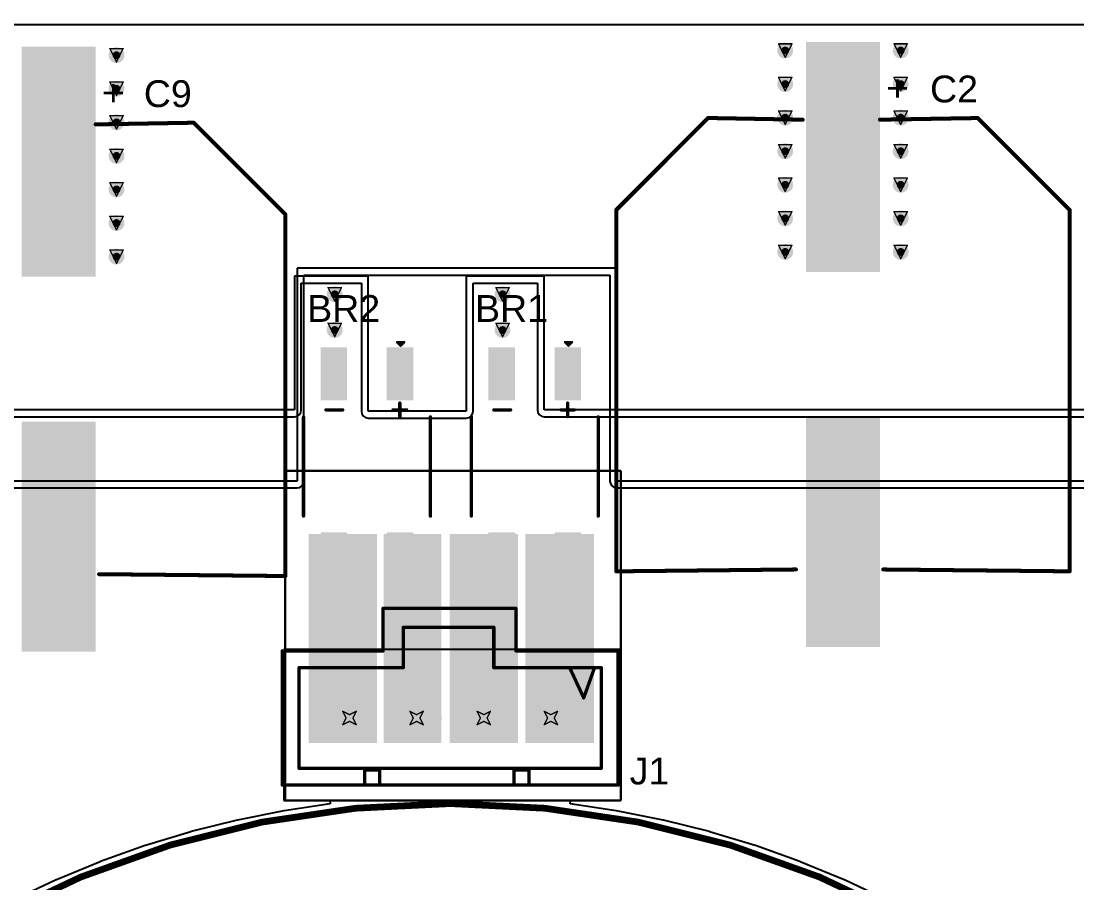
# Model space of a CAD drawing. Header units: inches. Extents: x -89 to 427, y -87 to 99.
# Drawn here: x -16.23 to 23.71, y 33.51 to 66.12 of the extents above; entities that cross this region are included whole.
import ezdxf

# ---------------------------------------------------------------- set-up
doc = ezdxf.new("R2010")
doc.units = ezdxf.units.IN
for name, color, linetype in [('Board_Outline', 56, 'Continuous'), ('Bottom Layer', 5, 'Continuous'), ('Bottom Solder', 6, 'Continuous'), ('Drill Drawing', 1, 'Continuous'), ('Multi-Layer', 9, 'Continuous'), ('Pad Holes', 156, 'Continuous'), ('Top Layer', 1, 'Continuous'), ('Top Overlay', 2, 'Continuous'), ('Top Paste', 8, 'Continuous'), ('Top Solder', 216, 'Continuous'), ('Via Holes', 16, 'Continuous')]:
    doc.layers.add(name, color=color, linetype=linetype)
doc.styles.add('Arial', font='', dxfattribs={"height": 0.2})
doc.styles.get('Arial').set_extended_font_data('Arial')

msp = doc.modelspace()

# ---------------------------------------------------------------- hatches: boundary and pattern name
at = {"layer": 'Bottom Layer'}
h = msp.add_hatch(color=5, dxfattribs=at)
edge = h.paths.add_edge_path()
edge.add_arc((-12.624, 64.828), 0.3, 0, 360)
h = msp.add_hatch(color=5, dxfattribs=at)
edge = h.paths.add_edge_path()
edge.add_arc((12.675, 65.005), 0.3, 0, 360)
h = msp.add_hatch(color=5, dxfattribs=at)
edge = h.paths.add_edge_path()
edge.add_arc((17.043, 65.005), 0.3, 0, 360)
h = msp.add_hatch(color=5, dxfattribs=at)
edge = h.paths.add_edge_path()
edge.add_arc((12.675, 63.735), 0.3, 0, 360)
h = msp.add_hatch(color=5, dxfattribs=at)
edge = h.paths.add_edge_path()
edge.add_arc((17.043, 63.735), 0.3, 0, 360)
h = msp.add_hatch(color=5, dxfattribs=at)
edge = h.paths.add_edge_path()
edge.add_arc((-12.624, 63.558), 0.3, 0, 360)
h = msp.add_hatch(color=5, dxfattribs=at)
edge = h.paths.add_edge_path()
edge.add_arc((12.675, 62.465), 0.3, 0, 360)
h = msp.add_hatch(color=5, dxfattribs=at)
edge = h.paths.add_edge_path()
edge.add_arc((17.043, 62.465), 0.3, 0, 360)
h = msp.add_hatch(color=5, dxfattribs=at)
edge = h.paths.add_edge_path()
edge.add_arc((-12.624, 62.288), 0.3, 0, 360)
h = msp.add_hatch(color=5, dxfattribs=at)
edge = h.paths.add_edge_path()
edge.add_arc((-12.624, 61.018), 0.3, 0, 360)
h = msp.add_hatch(color=5, dxfattribs=at)
edge = h.paths.add_edge_path()
edge.add_arc((12.675, 61.195), 0.3, 0, 360)
h = msp.add_hatch(color=5, dxfattribs=at)
edge = h.paths.add_edge_path()
edge.add_arc((17.043, 61.195), 0.3, 0, 360)
h = msp.add_hatch(color=5, dxfattribs=at)
edge = h.paths.add_edge_path()
edge.add_arc((-12.624, 59.748), 0.3, 0, 360)
h = msp.add_hatch(color=5, dxfattribs=at)
edge = h.paths.add_edge_path()
edge.add_arc((12.675, 59.925), 0.3, 0, 360)
h = msp.add_hatch(color=5, dxfattribs=at)
edge = h.paths.add_edge_path()
edge.add_arc((17.043, 59.925), 0.3, 0, 360)
h = msp.add_hatch(color=5, dxfattribs=at)
edge = h.paths.add_edge_path()
edge.add_arc((-12.624, 58.478), 0.3, 0, 360)
h = msp.add_hatch(color=5, dxfattribs=at)
edge = h.paths.add_edge_path()
edge.add_arc((12.675, 58.655), 0.3, 0, 360)
h = msp.add_hatch(color=5, dxfattribs=at)
edge = h.paths.add_edge_path()
edge.add_arc((17.043, 58.655), 0.3, 0, 360)
h = msp.add_hatch(color=5, dxfattribs=at)
edge = h.paths.add_edge_path()
edge.add_arc((12.675, 57.385), 0.3, 0, 360)
h = msp.add_hatch(color=5, dxfattribs=at)
edge = h.paths.add_edge_path()
edge.add_arc((17.043, 57.385), 0.3, 0, 360)
h = msp.add_hatch(color=5, dxfattribs=at)
edge = h.paths.add_edge_path()
edge.add_arc((-12.624, 57.208), 0.3, 0, 360)
h = msp.add_hatch(color=5, dxfattribs=at)
edge = h.paths.add_edge_path()
edge.add_arc((-4.369, 55.782), 0.3, 0, 360)
h = msp.add_hatch(color=5, dxfattribs=at)
edge = h.paths.add_edge_path()
edge.add_arc((1.981, 55.782), 0.3, 0, 360)
h = msp.add_hatch(color=5, dxfattribs=at)
edge = h.paths.add_edge_path()
edge.add_arc((-4.369, 54.432), 0.3, 0, 360)
h = msp.add_hatch(color=5, dxfattribs=at)
edge = h.paths.add_edge_path()
edge.add_arc((1.981, 54.432), 0.3, 0, 360)
h = msp.add_hatch(color=5, dxfattribs=at)
edge = h.paths.add_edge_path()
edge.add_arc((-3.81, 39.751), 0.9, 0, 360)
h = msp.add_hatch(color=5, dxfattribs=at)
edge = h.paths.add_edge_path()
edge.add_arc((-1.27, 39.751), 0.9, 0, 360)
h = msp.add_hatch(color=5, dxfattribs=at)
edge = h.paths.add_edge_path()
edge.add_arc((1.27, 39.751), 0.9, 0, 360)
msp.add_hatch(color=5, dxfattribs=at).paths.add_polyline_path([(4.71, 38.851), (2.91, 38.851), (2.91, 40.651), (4.71, 40.651)])
at = {"layer": 'Bottom Solder'}
h = msp.add_hatch(color=6, dxfattribs=at)
edge = h.paths.add_edge_path()
edge.add_arc((-3.81, 39.751), 0.951, 0, 360)
h = msp.add_hatch(color=6, dxfattribs=at)
edge = h.paths.add_edge_path()
edge.add_arc((-1.27, 39.751), 0.951, 0, 360)
h = msp.add_hatch(color=6, dxfattribs=at)
edge = h.paths.add_edge_path()
edge.add_arc((1.27, 39.751), 0.951, 0, 360)
msp.add_hatch(color=6, dxfattribs=at).paths.add_polyline_path([(4.761, 38.8), (2.859, 38.8), (2.859, 40.702), (4.761, 40.702)])
at = {"layer": 'Multi-Layer'}
h = msp.add_hatch(color=9, dxfattribs=at)
edge = h.paths.add_edge_path()
edge.add_arc((-3.81, 39.751), 0.9, 0, 360)
h = msp.add_hatch(color=9, dxfattribs=at)
edge = h.paths.add_edge_path()
edge.add_arc((-1.27, 39.751), 0.9, 0, 360)
h = msp.add_hatch(color=9, dxfattribs=at)
edge = h.paths.add_edge_path()
edge.add_arc((1.27, 39.751), 0.9, 0, 360)
msp.add_hatch(color=9, dxfattribs=at).paths.add_polyline_path([(4.71, 38.851), (2.91, 38.851), (2.91, 40.651), (4.71, 40.651)])
at = {"layer": 'Pad Holes'}
h = msp.add_hatch(color=7, dxfattribs=at)
edge = h.paths.add_edge_path()
edge.add_arc((-3.81, 39.751), 0.6, 0, 360)
h = msp.add_hatch(color=7, dxfattribs=at)
edge = h.paths.add_edge_path()
edge.add_arc((-1.27, 39.751), 0.6, 0, 360)
h = msp.add_hatch(color=7, dxfattribs=at)
edge = h.paths.add_edge_path()
edge.add_arc((1.27, 39.751), 0.6, 0, 360)
h = msp.add_hatch(color=7, dxfattribs=at)
edge = h.paths.add_edge_path()
edge.add_arc((3.81, 39.751), 0.6, 0, 360)
at = {"layer": 'Top Layer'}
h = msp.add_hatch(color=1, dxfattribs=at)
edge = h.paths.add_edge_path()
edge.add_arc((-12.624, 64.828), 0.3, 0, 360)
h = msp.add_hatch(color=1, dxfattribs=at)
edge = h.paths.add_edge_path()
edge.add_arc((12.675, 65.005), 0.3, 0, 360)
for points in [[(16.159, 65.223), (16.159, 56.723), (13.559, 56.723), (13.559, 65.223)], [(-13.508, 65.046), (-13.508, 56.546), (-16.108, 56.546), (-16.108, 65.046)], [(-4, 53.676), (-4, 51.876), (-4.8, 51.876), (-4.8, 53.676)], [(-1.5, 53.676), (-1.5, 51.876), (-2.3, 51.876), (-2.3, 53.676)], [(2.35, 53.676), (2.35, 51.876), (1.55, 51.876), (1.55, 53.676)], [(4.85, 53.676), (4.85, 51.876), (4.05, 51.876), (4.05, 53.676)], [(-13.508, 50.859), (-13.508, 42.359), (-16.108, 42.359), (-16.108, 50.859)], [(16.159, 51.037), (16.159, 42.537), (13.559, 42.537), (13.559, 51.037)], [(-2.769, 46.711), (-5.359, 46.711), (-5.359, 38.811), (-2.769, 38.811)], [(-4, 46.676), (-4, 44.876), (-4.8, 44.876), (-4.8, 46.676)], [(-0.33, 46.711), (-2.515, 46.711), (-2.515, 38.811), (-0.33, 38.811)], [(-1.5, 46.676), (-1.5, 44.876), (-2.3, 44.876), (-2.3, 46.676)], [(-0.025, 38.811), (2.565, 38.811), (2.565, 46.711), (-0.025, 46.711)], [(2.35, 46.676), (2.35, 44.876), (1.55, 44.876), (1.55, 46.676)], [(2.845, 38.811), (5.436, 38.811), (5.436, 46.711), (2.845, 46.711)], [(4.85, 46.676), (4.85, 44.876), (4.05, 44.876), (4.05, 46.676)], [(4.71, 38.851), (2.91, 38.851), (2.91, 40.651), (4.71, 40.651)]]:
    msp.add_hatch(color=1, dxfattribs=at).paths.add_polyline_path(points)
h = msp.add_hatch(color=1, dxfattribs=at)
edge = h.paths.add_edge_path()
edge.add_arc((17.043, 65.005), 0.3, 0, 360)
h = msp.add_hatch(color=1, dxfattribs=at)
edge = h.paths.add_edge_path()
edge.add_arc((12.675, 63.735), 0.3, 0, 360)
h = msp.add_hatch(color=1, dxfattribs=at)
edge = h.paths.add_edge_path()
edge.add_arc((17.043, 63.735), 0.3, 0, 360)
h = msp.add_hatch(color=1, dxfattribs=at)
edge = h.paths.add_edge_path()
edge.add_arc((-12.624, 63.558), 0.3, 0, 360)
h = msp.add_hatch(color=1, dxfattribs=at)
edge = h.paths.add_edge_path()
edge.add_arc((12.675, 62.465), 0.3, 0, 360)
h = msp.add_hatch(color=1, dxfattribs=at)
edge = h.paths.add_edge_path()
edge.add_arc((17.043, 62.465), 0.3, 0, 360)
h = msp.add_hatch(color=1, dxfattribs=at)
edge = h.paths.add_edge_path()
edge.add_arc((-12.624, 62.288), 0.3, 0, 360)
h = msp.add_hatch(color=1, dxfattribs=at)
edge = h.paths.add_edge_path()
edge.add_arc((-12.624, 61.018), 0.3, 0, 360)
h = msp.add_hatch(color=1, dxfattribs=at)
edge = h.paths.add_edge_path()
edge.add_arc((12.675, 61.195), 0.3, 0, 360)
h = msp.add_hatch(color=1, dxfattribs=at)
edge = h.paths.add_edge_path()
edge.add_arc((17.043, 61.195), 0.3, 0, 360)
h = msp.add_hatch(color=1, dxfattribs=at)
edge = h.paths.add_edge_path()
edge.add_arc((-12.624, 59.748), 0.3, 0, 360)
h = msp.add_hatch(color=1, dxfattribs=at)
edge = h.paths.add_edge_path()
edge.add_arc((12.675, 59.925), 0.3, 0, 360)
h = msp.add_hatch(color=1, dxfattribs=at)
edge = h.paths.add_edge_path()
edge.add_arc((17.043, 59.925), 0.3, 0, 360)
h = msp.add_hatch(color=1, dxfattribs=at)
edge = h.paths.add_edge_path()
edge.add_arc((-12.624, 58.478), 0.3, 0, 360)
h = msp.add_hatch(color=1, dxfattribs=at)
edge = h.paths.add_edge_path()
edge.add_arc((12.675, 58.655), 0.3, 0, 360)
h = msp.add_hatch(color=1, dxfattribs=at)
edge = h.paths.add_edge_path()
edge.add_arc((17.043, 58.655), 0.3, 0, 360)
h = msp.add_hatch(color=1, dxfattribs=at)
edge = h.paths.add_edge_path()
edge.add_arc((12.675, 57.385), 0.3, 0, 360)
h = msp.add_hatch(color=1, dxfattribs=at)
edge = h.paths.add_edge_path()
edge.add_arc((17.043, 57.385), 0.3, 0, 360)
h = msp.add_hatch(color=1, dxfattribs=at)
edge = h.paths.add_edge_path()
edge.add_arc((-12.624, 57.208), 0.3, 0, 360)
h = msp.add_hatch(color=1, dxfattribs=at)
edge = h.paths.add_edge_path()
edge.add_arc((-4.369, 55.782), 0.3, 0, 360)
h = msp.add_hatch(color=1, dxfattribs=at)
edge = h.paths.add_edge_path()
edge.add_arc((1.981, 55.782), 0.3, 0, 360)
h = msp.add_hatch(color=1, dxfattribs=at)
edge = h.paths.add_edge_path()
edge.add_arc((-4.369, 54.432), 0.3, 0, 360)
h = msp.add_hatch(color=1, dxfattribs=at)
edge = h.paths.add_edge_path()
edge.add_arc((1.981, 54.432), 0.3, 0, 360)
h = msp.add_hatch(color=1, dxfattribs=at)
edge = h.paths.add_edge_path()
edge.add_arc((-3.81, 39.751), 0.9, 0, 360)
h = msp.add_hatch(color=1, dxfattribs=at)
edge = h.paths.add_edge_path()
edge.add_arc((-1.27, 39.751), 0.9, 0, 360)
h = msp.add_hatch(color=1, dxfattribs=at)
edge = h.paths.add_edge_path()
edge.add_arc((1.27, 39.751), 0.9, 0, 360)
at = {"layer": 'Top Paste'}
for points in [[(16.159, 65.223), (16.159, 56.723), (13.559, 56.723), (13.559, 65.223)], [(-13.508, 65.046), (-13.508, 56.546), (-16.108, 56.546), (-16.108, 65.046)], [(-4, 53.676), (-4, 51.876), (-4.8, 51.876), (-4.8, 53.676)], [(-1.5, 53.676), (-1.5, 51.876), (-2.3, 51.876), (-2.3, 53.676)], [(2.35, 53.676), (2.35, 51.876), (1.55, 51.876), (1.55, 53.676)], [(4.85, 53.676), (4.85, 51.876), (4.05, 51.876), (4.05, 53.676)], [(-13.508, 50.859), (-13.508, 42.359), (-16.108, 42.359), (-16.108, 50.859)], [(16.159, 51.037), (16.159, 42.537), (13.559, 42.537), (13.559, 51.037)], [(-4, 46.676), (-4, 44.876), (-4.8, 44.876), (-4.8, 46.676)], [(-1.5, 46.676), (-1.5, 44.876), (-2.3, 44.876), (-2.3, 46.676)], [(2.35, 46.676), (2.35, 44.876), (1.55, 44.876), (1.55, 46.676)], [(4.85, 46.676), (4.85, 44.876), (4.05, 44.876), (4.05, 46.676)]]:
    msp.add_hatch(color=8, dxfattribs=at).paths.add_polyline_path(points)
at = {"layer": 'Top Solder'}
for points in [[(-13.407, 65.147), (-13.407, 56.444), (-16.21, 56.444), (-16.21, 65.147)], [(16.261, 65.325), (16.261, 56.622), (13.457, 56.622), (13.457, 65.325)], [(-3.898, 53.778), (-3.898, 51.774), (-4.901, 51.774), (-4.901, 53.778)], [(-1.398, 53.778), (-1.398, 51.774), (-2.401, 51.774), (-2.401, 53.778)], [(2.452, 53.778), (2.452, 51.774), (1.449, 51.774), (1.449, 53.778)], [(4.952, 53.778), (4.952, 51.774), (3.949, 51.774), (3.949, 53.778)], [(16.261, 51.138), (16.261, 42.435), (13.457, 42.435), (13.457, 51.138)], [(-13.407, 50.961), (-13.407, 42.257), (-16.21, 42.257), (-16.21, 50.961)], [(-3.898, 46.778), (-3.898, 44.774), (-4.901, 44.774), (-4.901, 46.778)], [(-1.398, 46.778), (-1.398, 44.774), (-2.401, 44.774), (-2.401, 46.778)], [(2.452, 46.778), (2.452, 44.774), (1.449, 44.774), (1.449, 46.778)], [(4.952, 46.778), (4.952, 44.774), (3.949, 44.774), (3.949, 46.778)], [(4.761, 38.8), (2.859, 38.8), (2.859, 40.702), (4.761, 40.702)]]:
    msp.add_hatch(color=216, dxfattribs=at).paths.add_polyline_path(points)
h = msp.add_hatch(color=216, dxfattribs=at)
edge = h.paths.add_edge_path()
edge.add_arc((-3.81, 39.751), 0.951, 0, 360)
h = msp.add_hatch(color=216, dxfattribs=at)
edge = h.paths.add_edge_path()
edge.add_arc((-1.27, 39.751), 0.951, 0, 360)
h = msp.add_hatch(color=216, dxfattribs=at)
edge = h.paths.add_edge_path()
edge.add_arc((1.27, 39.751), 0.951, 0, 360)
at = {"layer": 'Via Holes'}
h = msp.add_hatch(color=7, dxfattribs=at)
edge = h.paths.add_edge_path()
edge.add_arc((12.675, 65.005), 0.15, 0, 360)
h = msp.add_hatch(color=7, dxfattribs=at)
edge = h.paths.add_edge_path()
edge.add_arc((17.043, 65.005), 0.15, 0, 360)
h = msp.add_hatch(color=7, dxfattribs=at)
edge = h.paths.add_edge_path()
edge.add_arc((-12.624, 64.828), 0.15, 0, 360)
h = msp.add_hatch(color=7, dxfattribs=at)
edge = h.paths.add_edge_path()
edge.add_arc((-12.624, 63.558), 0.15, 0, 360)
h = msp.add_hatch(color=7, dxfattribs=at)
edge = h.paths.add_edge_path()
edge.add_arc((12.675, 63.735), 0.15, 0, 360)
h = msp.add_hatch(color=7, dxfattribs=at)
edge = h.paths.add_edge_path()
edge.add_arc((17.043, 63.735), 0.15, 0, 360)
h = msp.add_hatch(color=7, dxfattribs=at)
edge = h.paths.add_edge_path()
edge.add_arc((-12.624, 62.288), 0.15, 0, 360)
h = msp.add_hatch(color=7, dxfattribs=at)
edge = h.paths.add_edge_path()
edge.add_arc((12.675, 62.465), 0.15, 0, 360)
h = msp.add_hatch(color=7, dxfattribs=at)
edge = h.paths.add_edge_path()
edge.add_arc((17.043, 62.465), 0.15, 0, 360)
h = msp.add_hatch(color=7, dxfattribs=at)
edge = h.paths.add_edge_path()
edge.add_arc((-12.624, 61.018), 0.15, 0, 360)
h = msp.add_hatch(color=7, dxfattribs=at)
edge = h.paths.add_edge_path()
edge.add_arc((12.675, 61.195), 0.15, 0, 360)
h = msp.add_hatch(color=7, dxfattribs=at)
edge = h.paths.add_edge_path()
edge.add_arc((17.043, 61.195), 0.15, 0, 360)
h = msp.add_hatch(color=7, dxfattribs=at)
edge = h.paths.add_edge_path()
edge.add_arc((12.675, 59.925), 0.15, 0, 360)
h = msp.add_hatch(color=7, dxfattribs=at)
edge = h.paths.add_edge_path()
edge.add_arc((17.043, 59.925), 0.15, 0, 360)
h = msp.add_hatch(color=7, dxfattribs=at)
edge = h.paths.add_edge_path()
edge.add_arc((-12.624, 59.748), 0.15, 0, 360)
h = msp.add_hatch(color=7, dxfattribs=at)
edge = h.paths.add_edge_path()
edge.add_arc((12.675, 58.655), 0.15, 0, 360)
h = msp.add_hatch(color=7, dxfattribs=at)
edge = h.paths.add_edge_path()
edge.add_arc((17.043, 58.655), 0.15, 0, 360)
h = msp.add_hatch(color=7, dxfattribs=at)
edge = h.paths.add_edge_path()
edge.add_arc((-12.624, 58.478), 0.15, 0, 360)
h = msp.add_hatch(color=7, dxfattribs=at)
edge = h.paths.add_edge_path()
edge.add_arc((12.675, 57.385), 0.15, 0, 360)
h = msp.add_hatch(color=7, dxfattribs=at)
edge = h.paths.add_edge_path()
edge.add_arc((17.043, 57.385), 0.15, 0, 360)
h = msp.add_hatch(color=7, dxfattribs=at)
edge = h.paths.add_edge_path()
edge.add_arc((-12.624, 57.208), 0.15, 0, 360)
h = msp.add_hatch(color=7, dxfattribs=at)
edge = h.paths.add_edge_path()
edge.add_arc((-4.369, 55.782), 0.15, 0, 360)
h = msp.add_hatch(color=7, dxfattribs=at)
edge = h.paths.add_edge_path()
edge.add_arc((1.981, 55.782), 0.15, 0, 360)
h = msp.add_hatch(color=7, dxfattribs=at)
edge = h.paths.add_edge_path()
edge.add_arc((-4.369, 54.432), 0.15, 0, 360)
h = msp.add_hatch(color=7, dxfattribs=at)
edge = h.paths.add_edge_path()
edge.add_arc((1.981, 54.432), 0.15, 0, 360)

# ---------------------------------------------------------------- linework, layer by layer
at = {"layer": 'Board_Outline'}
for points, const_width in [([(87.312, 0, 1), (-87.312, 0, 1)], 0.254), ([(-0.001, 40.079, 1), (0, 40.079, 1)], 0.00127), ([(0, 40.08, 1), (0.001, 40.08, 1)], 0.00127), ([(36.513, 0, 1), (-36.513, 0, 1)], 0.254)]:
    msp.add_lwpolyline(points, format="xyb", close=True, dxfattribs=dict(at, const_width=const_width))
at = {"layer": 'Board_Outline', "const_width": 0.00254}
msp.add_lwpolyline([(0, 40.079), (0, 40.08)], dxfattribs=at)
at = {"layer": 'Bottom Layer'}
for p, q in [((6.299, 56.769), (-5.791, 56.769)), ((-5.791, 56.769), (-5.791, 48.717)), ((6.299, 48.717), (6.299, 56.769)), ((-5.532, 48.717), (-5.532, 56.51)), ((-5.532, 56.51), (6.04, 56.51)), ((6.04, 56.51), (6.04, 48.717)), ((-5.791, 48.717), (-41.377, 48.717)), ((-41.377, 48.458), (-5.791, 48.458)), ((-5.791, 48.458), (-5.692, 48.478)), ((-5.692, 48.478), (-5.608, 48.534)), ((-5.608, 48.534), (-5.552, 48.618)), ((-5.552, 48.618), (-5.532, 48.717)), ((6.04, 48.717), (6.06, 48.618)), ((6.06, 48.618), (6.116, 48.534)), ((6.116, 48.534), (6.2, 48.478)), ((6.2, 48.478), (6.299, 48.458)), ((44.094, 48.717), (6.299, 48.717)), ((6.299, 48.458), (44.094, 48.458)), ((-6.299, 42.342), (-6.299, 36.627)), ((6.452, 42.342), (-6.299, 42.342)), ((6.452, 42.342), (-6.299, 42.342)), ((-6.299, 42.342), (-6.299, 36.627)), ((6.452, 36.627), (6.452, 42.342)), ((6.452, 36.627), (6.452, 42.342)), ((-6.299, 36.627), (6.452, 36.627)), ((-6.299, 36.627), (-4.553, 36.627)), ((-4.544, 36.5), (-6.282, 36.242)), ((-4.553, 36.627), (-4.544, 36.5)), ((4.544, 36.5), (4.553, 36.627)), ((6.282, 36.242), (4.544, 36.5)), ((4.553, 36.627), (6.452, 36.627)), ((-6.295, 36.24), (-8.053, 35.89)), ((-6.288, 36.24), (-6.295, 36.24)), ((-6.282, 36.242), (-6.288, 36.24)), ((6.288, 36.24), (6.282, 36.242)), ((6.295, 36.24), (6.288, 36.24)), ((8.053, 35.89), (6.295, 36.24)), ((-8.065, 35.887), (-9.804, 35.452)), ((-8.059, 35.888), (-8.065, 35.887)), ((-8.053, 35.89), (-8.059, 35.888)), ((8.059, 35.888), (8.053, 35.89)), ((8.065, 35.887), (8.059, 35.888)), ((9.804, 35.452), (8.065, 35.887)), ((-9.816, 35.448), (-11.532, 34.928)), ((-9.81, 35.449), (-9.816, 35.448)), ((-9.804, 35.452), (-9.81, 35.449)), ((9.81, 35.449), (9.804, 35.452)), ((9.816, 35.448), (9.81, 35.449)), ((11.532, 34.928), (9.816, 35.448)), ((-11.544, 34.924), (-13.232, 34.32)), ((-11.538, 34.925), (-11.544, 34.924)), ((-11.532, 34.928), (-11.538, 34.925)), ((11.538, 34.925), (11.532, 34.928)), ((11.544, 34.924), (11.538, 34.925)), ((13.232, 34.32), (11.544, 34.924)), ((-13.244, 34.315), (-14.9, 33.629)), ((-13.237, 34.317), (-13.244, 34.315)), ((-13.232, 34.32), (-13.237, 34.317)), ((13.237, 34.317), (13.232, 34.32)), ((13.244, 34.315), (13.237, 34.317)), ((14.9, 33.629), (13.244, 34.315)), ((-14.912, 33.624), (-16.532, 32.858)), ((-14.905, 33.626), (-14.912, 33.624)), ((-14.9, 33.629), (-14.905, 33.626)), ((14.905, 33.626), (14.9, 33.629)), ((14.912, 33.624), (14.905, 33.626)), ((16.532, 32.858), (14.912, 33.624))]:
    msp.add_line(p, q, dxfattribs=at)
at = {"layer": 'Drill Drawing', "const_width": 0.0508}
for points in [[(-12.878, 65.082), (-12.37, 65.082)], [(-12.878, 65.082), (-12.624, 64.574)], [(-12.624, 64.574), (-12.37, 65.082)], [(12.421, 65.259), (12.929, 65.259)], [(12.421, 65.259), (12.675, 64.751)], [(12.675, 64.751), (12.929, 65.259)], [(16.789, 65.259), (17.297, 65.259)], [(16.789, 65.259), (17.043, 64.751)], [(17.043, 64.751), (17.297, 65.259)], [(12.421, 63.989), (12.929, 63.989)], [(12.421, 63.989), (12.675, 63.481)], [(12.675, 63.481), (12.929, 63.989)], [(16.789, 63.989), (17.297, 63.989)], [(16.789, 63.989), (17.043, 63.481)], [(17.043, 63.481), (17.297, 63.989)], [(-12.878, 63.812), (-12.37, 63.812)], [(-12.878, 63.812), (-12.624, 63.304)], [(-12.624, 63.304), (-12.37, 63.812)], [(12.421, 62.719), (12.929, 62.719)], [(12.421, 62.719), (12.675, 62.211)], [(12.675, 62.211), (12.929, 62.719)], [(16.789, 62.719), (17.297, 62.719)], [(16.789, 62.719), (17.043, 62.211)], [(17.043, 62.211), (17.297, 62.719)], [(-12.878, 62.542), (-12.37, 62.542)], [(-12.878, 62.542), (-12.624, 62.034)], [(-12.624, 62.034), (-12.37, 62.542)], [(-12.878, 61.272), (-12.37, 61.272)], [(-12.878, 61.272), (-12.624, 60.764)], [(-12.624, 60.764), (-12.37, 61.272)], [(12.421, 61.449), (12.929, 61.449)], [(12.421, 61.449), (12.675, 60.941)], [(12.675, 60.941), (12.929, 61.449)], [(16.789, 61.449), (17.297, 61.449)], [(16.789, 61.449), (17.043, 60.941)], [(17.043, 60.941), (17.297, 61.449)], [(-12.878, 60.002), (-12.37, 60.002)], [(-12.878, 60.002), (-12.624, 59.494)], [(-12.624, 59.494), (-12.37, 60.002)], [(12.421, 60.179), (12.929, 60.179)], [(12.421, 60.179), (12.675, 59.671)], [(12.675, 59.671), (12.929, 60.179)], [(16.789, 60.179), (17.297, 60.179)], [(16.789, 60.179), (17.043, 59.671)], [(17.043, 59.671), (17.297, 60.179)], [(-12.878, 58.732), (-12.37, 58.732)], [(-12.878, 58.732), (-12.624, 58.224)], [(-12.624, 58.224), (-12.37, 58.732)], [(12.421, 58.909), (12.929, 58.909)], [(12.421, 58.909), (12.675, 58.401)], [(12.675, 58.401), (12.929, 58.909)], [(16.789, 58.909), (17.297, 58.909)], [(16.789, 58.909), (17.043, 58.401)], [(17.043, 58.401), (17.297, 58.909)], [(12.421, 57.639), (12.929, 57.639)], [(12.421, 57.639), (12.675, 57.131)], [(12.675, 57.131), (12.929, 57.639)], [(16.789, 57.639), (17.297, 57.639)], [(16.789, 57.639), (17.043, 57.131)], [(17.043, 57.131), (17.297, 57.639)], [(-12.878, 57.462), (-12.37, 57.462)], [(-12.878, 57.462), (-12.624, 56.954)], [(-12.624, 56.954), (-12.37, 57.462)], [(-4.623, 56.036), (-4.115, 56.036)], [(-4.623, 56.036), (-4.369, 55.528)], [(-4.369, 55.528), (-4.115, 56.036)], [(1.727, 56.036), (2.235, 56.036)], [(1.727, 56.036), (1.981, 55.528)], [(1.981, 55.528), (2.235, 56.036)], [(-4.623, 54.686), (-4.115, 54.686)], [(-4.623, 54.686), (-4.369, 54.178)], [(-4.369, 54.178), (-4.115, 54.686)], [(1.727, 54.686), (2.235, 54.686)], [(1.727, 54.686), (1.981, 54.178)], [(1.981, 54.178), (2.235, 54.686)], [(-4.064, 40.005), (-3.81, 39.878)], [(-4.064, 40.005), (-3.937, 39.751)], [(-3.81, 39.878), (-3.556, 40.005)], [(-3.683, 39.751), (-3.556, 40.005)], [(-1.524, 40.005), (-1.27, 39.878)], [(-1.524, 40.005), (-1.397, 39.751)], [(-1.27, 39.878), (-1.016, 40.005)], [(-1.143, 39.751), (-1.016, 40.005)], [(1.016, 40.005), (1.27, 39.878)], [(1.016, 40.005), (1.143, 39.751)], [(1.27, 39.878), (1.524, 40.005)], [(1.397, 39.751), (1.524, 40.005)], [(3.556, 40.005), (3.81, 39.878)], [(3.556, 40.005), (3.683, 39.751)], [(3.81, 39.878), (4.064, 40.005)], [(3.937, 39.751), (4.064, 40.005)], [(-4.064, 39.497), (-3.937, 39.751)], [(-4.064, 39.497), (-3.81, 39.624)], [(-3.81, 39.624), (-3.556, 39.497)], [(-3.683, 39.751), (-3.556, 39.497)], [(-1.524, 39.497), (-1.397, 39.751)], [(-1.524, 39.497), (-1.27, 39.624)], [(-1.27, 39.624), (-1.016, 39.497)], [(-1.143, 39.751), (-1.016, 39.497)], [(1.016, 39.497), (1.143, 39.751)], [(1.016, 39.497), (1.27, 39.624)], [(1.27, 39.624), (1.524, 39.497)], [(1.397, 39.751), (1.524, 39.497)], [(3.556, 39.497), (3.683, 39.751)], [(3.556, 39.497), (3.81, 39.624)], [(3.81, 39.624), (4.064, 39.497)], [(3.937, 39.751), (4.064, 39.497)]]:
    msp.add_lwpolyline(points, dxfattribs=at)
at = {"layer": 'Drill Drawing', "const_width": 0.0254}
for points in [[(-12.89, 65.082, 1), (-12.865, 65.082, 1)], [(-12.89, 65.082, 1), (-12.865, 65.082, 1)], [(-12.383, 65.082, 1), (-12.357, 65.082, 1)], [(-12.383, 65.082, 1), (-12.357, 65.082, 1)], [(12.408, 65.259, 1), (12.433, 65.259, 1)], [(12.408, 65.259, 1), (12.433, 65.259, 1)], [(12.916, 65.259, 1), (12.941, 65.259, 1)], [(12.916, 65.259, 1), (12.941, 65.259, 1)], [(16.777, 65.259, 1), (16.802, 65.259, 1)], [(16.777, 65.259, 1), (16.802, 65.259, 1)], [(17.285, 65.259, 1), (17.31, 65.259, 1)], [(17.285, 65.259, 1), (17.31, 65.259, 1)], [(12.662, 64.751, 1), (12.687, 64.751, 1)], [(12.662, 64.751, 1), (12.687, 64.751, 1)], [(17.031, 64.751, 1), (17.056, 64.751, 1)], [(17.031, 64.751, 1), (17.056, 64.751, 1)], [(-12.636, 64.574, 1), (-12.611, 64.574, 1)], [(-12.636, 64.574, 1), (-12.611, 64.574, 1)], [(12.408, 63.989, 1), (12.433, 63.989, 1)], [(12.408, 63.989, 1), (12.433, 63.989, 1)], [(12.916, 63.989, 1), (12.941, 63.989, 1)], [(12.916, 63.989, 1), (12.941, 63.989, 1)], [(16.777, 63.989, 1), (16.802, 63.989, 1)], [(16.777, 63.989, 1), (16.802, 63.989, 1)], [(17.285, 63.989, 1), (17.31, 63.989, 1)], [(17.285, 63.989, 1), (17.31, 63.989, 1)], [(-12.89, 63.812, 1), (-12.865, 63.812, 1)], [(-12.89, 63.812, 1), (-12.865, 63.812, 1)], [(-12.383, 63.812, 1), (-12.357, 63.812, 1)], [(-12.383, 63.812, 1), (-12.357, 63.812, 1)], [(-12.636, 63.304, 1), (-12.611, 63.304, 1)], [(-12.636, 63.304, 1), (-12.611, 63.304, 1)], [(12.662, 63.481, 1), (12.687, 63.481, 1)], [(12.662, 63.481, 1), (12.687, 63.481, 1)], [(17.031, 63.481, 1), (17.056, 63.481, 1)], [(17.031, 63.481, 1), (17.056, 63.481, 1)], [(12.408, 62.719, 1), (12.433, 62.719, 1)], [(12.408, 62.719, 1), (12.433, 62.719, 1)], [(12.916, 62.719, 1), (12.941, 62.719, 1)], [(12.916, 62.719, 1), (12.941, 62.719, 1)], [(16.777, 62.719, 1), (16.802, 62.719, 1)], [(16.777, 62.719, 1), (16.802, 62.719, 1)], [(17.285, 62.719, 1), (17.31, 62.719, 1)], [(17.285, 62.719, 1), (17.31, 62.719, 1)], [(-12.89, 62.542, 1), (-12.865, 62.542, 1)], [(-12.89, 62.542, 1), (-12.865, 62.542, 1)], [(-12.383, 62.542, 1), (-12.357, 62.542, 1)], [(-12.383, 62.542, 1), (-12.357, 62.542, 1)], [(-12.636, 62.034, 1), (-12.611, 62.034, 1)], [(-12.636, 62.034, 1), (-12.611, 62.034, 1)], [(12.662, 62.211, 1), (12.687, 62.211, 1)], [(12.662, 62.211, 1), (12.687, 62.211, 1)], [(17.031, 62.211, 1), (17.056, 62.211, 1)], [(17.031, 62.211, 1), (17.056, 62.211, 1)], [(-12.89, 61.272, 1), (-12.865, 61.272, 1)], [(-12.89, 61.272, 1), (-12.865, 61.272, 1)], [(-12.383, 61.272, 1), (-12.357, 61.272, 1)], [(-12.383, 61.272, 1), (-12.357, 61.272, 1)], [(12.408, 61.449, 1), (12.433, 61.449, 1)], [(12.408, 61.449, 1), (12.433, 61.449, 1)], [(12.916, 61.449, 1), (12.941, 61.449, 1)], [(12.916, 61.449, 1), (12.941, 61.449, 1)], [(16.777, 61.449, 1), (16.802, 61.449, 1)], [(16.777, 61.449, 1), (16.802, 61.449, 1)], [(17.285, 61.449, 1), (17.31, 61.449, 1)], [(17.285, 61.449, 1), (17.31, 61.449, 1)], [(-12.636, 60.764, 1), (-12.611, 60.764, 1)], [(-12.636, 60.764, 1), (-12.611, 60.764, 1)], [(12.662, 60.941, 1), (12.687, 60.941, 1)], [(12.662, 60.941, 1), (12.687, 60.941, 1)], [(17.031, 60.941, 1), (17.056, 60.941, 1)], [(17.031, 60.941, 1), (17.056, 60.941, 1)], [(-12.89, 60.002, 1), (-12.865, 60.002, 1)], [(-12.89, 60.002, 1), (-12.865, 60.002, 1)], [(-12.383, 60.002, 1), (-12.357, 60.002, 1)], [(-12.383, 60.002, 1), (-12.357, 60.002, 1)], [(12.408, 60.179, 1), (12.433, 60.179, 1)], [(12.408, 60.179, 1), (12.433, 60.179, 1)], [(12.916, 60.179, 1), (12.941, 60.179, 1)], [(12.916, 60.179, 1), (12.941, 60.179, 1)], [(16.777, 60.179, 1), (16.802, 60.179, 1)], [(16.777, 60.179, 1), (16.802, 60.179, 1)], [(17.285, 60.179, 1), (17.31, 60.179, 1)], [(17.285, 60.179, 1), (17.31, 60.179, 1)], [(-12.636, 59.494, 1), (-12.611, 59.494, 1)], [(-12.636, 59.494, 1), (-12.611, 59.494, 1)], [(12.662, 59.671, 1), (12.687, 59.671, 1)], [(12.662, 59.671, 1), (12.687, 59.671, 1)], [(17.031, 59.671, 1), (17.056, 59.671, 1)], [(17.031, 59.671, 1), (17.056, 59.671, 1)], [(-12.89, 58.732, 1), (-12.865, 58.732, 1)], [(-12.89, 58.732, 1), (-12.865, 58.732, 1)], [(-12.383, 58.732, 1), (-12.357, 58.732, 1)], [(-12.383, 58.732, 1), (-12.357, 58.732, 1)], [(12.408, 58.909, 1), (12.433, 58.909, 1)], [(12.408, 58.909, 1), (12.433, 58.909, 1)], [(12.916, 58.909, 1), (12.941, 58.909, 1)], [(12.916, 58.909, 1), (12.941, 58.909, 1)], [(16.777, 58.909, 1), (16.802, 58.909, 1)], [(16.777, 58.909, 1), (16.802, 58.909, 1)], [(17.285, 58.909, 1), (17.31, 58.909, 1)], [(17.285, 58.909, 1), (17.31, 58.909, 1)], [(12.662, 58.401, 1), (12.687, 58.401, 1)], [(12.662, 58.401, 1), (12.687, 58.401, 1)], [(17.031, 58.401, 1), (17.056, 58.401, 1)], [(17.031, 58.401, 1), (17.056, 58.401, 1)], [(-12.636, 58.224, 1), (-12.611, 58.224, 1)], [(-12.636, 58.224, 1), (-12.611, 58.224, 1)], [(12.408, 57.639, 1), (12.433, 57.639, 1)], [(12.408, 57.639, 1), (12.433, 57.639, 1)], [(12.916, 57.639, 1), (12.941, 57.639, 1)], [(12.916, 57.639, 1), (12.941, 57.639, 1)], [(16.777, 57.639, 1), (16.802, 57.639, 1)], [(16.777, 57.639, 1), (16.802, 57.639, 1)], [(17.285, 57.639, 1), (17.31, 57.639, 1)], [(17.285, 57.639, 1), (17.31, 57.639, 1)], [(-12.89, 57.462, 1), (-12.865, 57.462, 1)], [(-12.89, 57.462, 1), (-12.865, 57.462, 1)], [(-12.383, 57.462, 1), (-12.357, 57.462, 1)], [(-12.383, 57.462, 1), (-12.357, 57.462, 1)], [(12.662, 57.131, 1), (12.687, 57.131, 1)], [(12.662, 57.131, 1), (12.687, 57.131, 1)], [(17.031, 57.131, 1), (17.056, 57.131, 1)], [(17.031, 57.131, 1), (17.056, 57.131, 1)], [(-12.636, 56.954, 1), (-12.611, 56.954, 1)], [(-12.636, 56.954, 1), (-12.611, 56.954, 1)], [(-4.636, 56.036, 1), (-4.61, 56.036, 1)], [(-4.636, 56.036, 1), (-4.61, 56.036, 1)], [(-4.128, 56.036, 1), (-4.102, 56.036, 1)], [(-4.128, 56.036, 1), (-4.102, 56.036, 1)], [(1.714, 56.036, 1), (1.74, 56.036, 1)], [(1.714, 56.036, 1), (1.74, 56.036, 1)], [(2.223, 56.036, 1), (2.248, 56.036, 1)], [(2.223, 56.036, 1), (2.248, 56.036, 1)], [(-4.381, 55.528, 1), (-4.356, 55.528, 1)], [(-4.381, 55.528, 1), (-4.356, 55.528, 1)], [(1.968, 55.528, 1), (1.994, 55.528, 1)], [(1.968, 55.528, 1), (1.994, 55.528, 1)], [(-4.636, 54.686, 1), (-4.61, 54.686, 1)], [(-4.636, 54.686, 1), (-4.61, 54.686, 1)], [(-4.128, 54.686, 1), (-4.102, 54.686, 1)], [(-4.128, 54.686, 1), (-4.102, 54.686, 1)], [(1.714, 54.686, 1), (1.74, 54.686, 1)], [(1.714, 54.686, 1), (1.74, 54.686, 1)], [(2.223, 54.686, 1), (2.248, 54.686, 1)], [(2.223, 54.686, 1), (2.248, 54.686, 1)], [(-4.381, 54.178, 1), (-4.356, 54.178, 1)], [(-4.381, 54.178, 1), (-4.356, 54.178, 1)], [(1.968, 54.178, 1), (1.994, 54.178, 1)], [(1.968, 54.178, 1), (1.994, 54.178, 1)], [(-4.077, 40.005, 1), (-4.051, 40.005, 1)], [(-4.077, 40.005, 1), (-4.051, 40.005, 1)], [(-3.569, 40.005, 1), (-3.543, 40.005, 1)], [(-3.569, 40.005, 1), (-3.543, 40.005, 1)], [(-1.537, 40.005, 1), (-1.511, 40.005, 1)], [(-1.537, 40.005, 1), (-1.511, 40.005, 1)], [(-1.029, 40.005, 1), (-1.003, 40.005, 1)], [(-1.029, 40.005, 1), (-1.003, 40.005, 1)], [(1.003, 40.005, 1), (1.029, 40.005, 1)], [(1.003, 40.005, 1), (1.029, 40.005, 1)], [(1.511, 40.005, 1), (1.537, 40.005, 1)], [(1.511, 40.005, 1), (1.537, 40.005, 1)], [(3.543, 40.005, 1), (3.569, 40.005, 1)], [(3.543, 40.005, 1), (3.569, 40.005, 1)], [(4.051, 40.005, 1), (4.077, 40.005, 1)], [(4.051, 40.005, 1), (4.077, 40.005, 1)], [(-3.95, 39.751, 1), (-3.924, 39.751, 1)], [(-3.95, 39.751, 1), (-3.924, 39.751, 1)], [(-3.823, 39.878, 1), (-3.797, 39.878, 1)], [(-3.823, 39.878, 1), (-3.797, 39.878, 1)], [(-3.823, 39.624, 1), (-3.797, 39.624, 1)], [(-3.823, 39.624, 1), (-3.797, 39.624, 1)], [(-3.696, 39.751, 1), (-3.67, 39.751, 1)], [(-3.696, 39.751, 1), (-3.67, 39.751, 1)], [(-1.41, 39.751, 1), (-1.384, 39.751, 1)], [(-1.41, 39.751, 1), (-1.384, 39.751, 1)], [(-1.283, 39.878, 1), (-1.257, 39.878, 1)], [(-1.283, 39.878, 1), (-1.257, 39.878, 1)], [(-1.283, 39.624, 1), (-1.257, 39.624, 1)], [(-1.283, 39.624, 1), (-1.257, 39.624, 1)], [(-1.156, 39.751, 1), (-1.13, 39.751, 1)], [(-1.156, 39.751, 1), (-1.13, 39.751, 1)], [(1.13, 39.751, 1), (1.156, 39.751, 1)], [(1.13, 39.751, 1), (1.156, 39.751, 1)], [(1.257, 39.878, 1), (1.283, 39.878, 1)], [(1.257, 39.878, 1), (1.283, 39.878, 1)], [(1.257, 39.624, 1), (1.283, 39.624, 1)], [(1.257, 39.624, 1), (1.283, 39.624, 1)], [(1.384, 39.751, 1), (1.41, 39.751, 1)], [(1.384, 39.751, 1), (1.41, 39.751, 1)], [(3.67, 39.751, 1), (3.696, 39.751, 1)], [(3.67, 39.751, 1), (3.696, 39.751, 1)], [(3.797, 39.878, 1), (3.823, 39.878, 1)], [(3.797, 39.878, 1), (3.823, 39.878, 1)], [(3.797, 39.624, 1), (3.823, 39.624, 1)], [(3.797, 39.624, 1), (3.823, 39.624, 1)], [(3.924, 39.751, 1), (3.95, 39.751, 1)], [(3.924, 39.751, 1), (3.95, 39.751, 1)], [(-4.077, 39.497, 1), (-4.051, 39.497, 1)], [(-4.077, 39.497, 1), (-4.051, 39.497, 1)], [(-3.569, 39.497, 1), (-3.543, 39.497, 1)], [(-3.569, 39.497, 1), (-3.543, 39.497, 1)], [(-1.537, 39.497, 1), (-1.511, 39.497, 1)], [(-1.537, 39.497, 1), (-1.511, 39.497, 1)], [(-1.029, 39.497, 1), (-1.003, 39.497, 1)], [(-1.029, 39.497, 1), (-1.003, 39.497, 1)], [(1.003, 39.497, 1), (1.029, 39.497, 1)], [(1.003, 39.497, 1), (1.029, 39.497, 1)], [(1.511, 39.497, 1), (1.537, 39.497, 1)], [(1.511, 39.497, 1), (1.537, 39.497, 1)], [(3.543, 39.497, 1), (3.569, 39.497, 1)], [(3.543, 39.497, 1), (3.569, 39.497, 1)], [(4.051, 39.497, 1), (4.077, 39.497, 1)], [(4.051, 39.497, 1), (4.077, 39.497, 1)]]:
    msp.add_lwpolyline(points, format="xyb", close=True, dxfattribs=at)
at = {"layer": 'Multi-Layer'}
for p, q in [((-2.687, 36.425), (-4.471, 36.249)), ((-0.896, 36.513), (-2.687, 36.425)), ((0, 36.513), (-0.896, 36.513)), ((0.896, 36.513), (0, 36.513)), ((2.687, 36.425), (0.896, 36.513)), ((4.471, 36.249), (2.687, 36.425)), ((-6.244, 35.986), (-8.002, 35.636)), ((-4.471, 36.249), (-6.244, 35.986)), ((6.244, 35.986), (4.471, 36.249)), ((8.002, 35.636), (6.244, 35.986)), ((-8.002, 35.636), (-9.741, 35.2)), ((9.741, 35.2), (8.002, 35.636)), ((-9.741, 35.2), (-11.457, 34.68)), ((11.457, 34.68), (9.741, 35.2)), ((-11.457, 34.68), (-13.145, 34.076)), ((13.145, 34.076), (11.457, 34.68)), ((-13.145, 34.076), (-14.801, 33.39)), ((14.801, 33.39), (13.145, 34.076))]:
    msp.add_line(p, q, dxfattribs=at)
at = {"layer": 'Top Layer'}
for p, q in [((-41.275, 65.989), (43.383, 65.989)), ((-3.099, 56.464), (-5.893, 56.464)), ((-5.893, 56.464), (-5.893, 51.41)), ((-3.099, 51.359), (-3.099, 56.464)), ((3.556, 56.464), (0.61, 56.464)), ((0.61, 56.464), (0.61, 51.359)), ((3.556, 51.41), (3.556, 56.464)), ((-5.634, 51.41), (-5.634, 56.205)), ((-5.634, 56.205), (-3.358, 56.205)), ((-3.358, 56.205), (-3.358, 51.359)), ((0.869, 51.359), (0.869, 56.205)), ((0.869, 56.205), (3.297, 56.205)), ((3.297, 56.205), (3.297, 51.41)), ((-5.893, 51.41), (-24.105, 51.41)), ((-23.846, 51.151), (-5.893, 51.151)), ((-5.893, 51.151), (-5.794, 51.17)), ((-5.794, 51.17), (-5.71, 51.226)), ((-5.71, 51.226), (-5.654, 51.31)), ((-5.654, 51.31), (-5.634, 51.41)), ((-3.358, 51.359), (-3.338, 51.26)), ((-3.338, 51.26), (-3.282, 51.176)), ((-3.282, 51.176), (-3.198, 51.12)), ((0.61, 51.359), (-3.099, 51.359)), ((0.709, 51.12), (0.793, 51.176)), ((0.793, 51.176), (0.849, 51.26)), ((0.849, 51.26), (0.869, 51.359)), ((3.297, 51.41), (3.317, 51.31)), ((3.317, 51.31), (3.373, 51.226)), ((3.373, 51.226), (3.457, 51.17)), ((3.457, 51.17), (3.556, 51.151)), ((24.232, 51.41), (3.556, 51.41)), ((3.556, 51.151), (23.973, 51.151)), ((-3.198, 51.12), (-3.099, 51.1)), ((-3.099, 51.1), (0.61, 51.1)), ((0.61, 51.1), (0.709, 51.12)), ((-6.248, 49.098), (6.452, 49.098)), ((-6.248, 36.627), (-6.248, 49.098)), ((6.452, 49.098), (-6.248, 49.098)), ((-6.248, 49.098), (-6.248, 36.627)), ((6.452, 49.098), (6.452, 36.627)), ((6.452, 36.627), (6.452, 49.098)), ((-4.544, 36.5), (-6.282, 36.242)), ((6.452, 36.627), (-6.248, 36.627)), ((-6.248, 36.627), (-4.553, 36.627)), ((-4.553, 36.627), (-4.544, 36.5)), ((4.544, 36.5), (4.553, 36.627)), ((6.282, 36.242), (4.544, 36.5)), ((4.553, 36.627), (6.452, 36.627)), ((-6.295, 36.24), (-8.053, 35.89)), ((-6.288, 36.24), (-6.295, 36.24)), ((-6.282, 36.242), (-6.288, 36.24)), ((6.288, 36.24), (6.282, 36.242)), ((6.295, 36.24), (6.288, 36.24)), ((8.053, 35.89), (6.295, 36.24)), ((-8.065, 35.887), (-9.804, 35.452)), ((-8.059, 35.888), (-8.065, 35.887)), ((-8.053, 35.89), (-8.059, 35.888)), ((8.059, 35.888), (8.053, 35.89)), ((8.065, 35.887), (8.059, 35.888)), ((9.804, 35.452), (8.065, 35.887)), ((-9.816, 35.448), (-11.532, 34.928)), ((-9.81, 35.449), (-9.816, 35.448)), ((-9.804, 35.452), (-9.81, 35.449)), ((9.81, 35.449), (9.804, 35.452)), ((9.816, 35.448), (9.81, 35.449)), ((11.532, 34.928), (9.816, 35.448)), ((-11.544, 34.924), (-13.232, 34.32)), ((-11.538, 34.925), (-11.544, 34.924)), ((-11.532, 34.928), (-11.538, 34.925)), ((11.538, 34.925), (11.532, 34.928)), ((11.544, 34.924), (11.538, 34.925)), ((13.232, 34.32), (11.544, 34.924)), ((-13.244, 34.315), (-14.9, 33.629)), ((-13.237, 34.317), (-13.244, 34.315)), ((-13.232, 34.32), (-13.237, 34.317)), ((13.237, 34.317), (13.232, 34.32)), ((13.244, 34.315), (13.237, 34.317)), ((14.9, 33.629), (13.244, 34.315)), ((-14.912, 33.624), (-16.532, 32.858)), ((-14.905, 33.626), (-14.912, 33.624)), ((-14.9, 33.629), (-14.905, 33.626)), ((14.905, 33.626), (14.9, 33.629)), ((14.912, 33.624), (14.905, 33.626)), ((16.532, 32.858), (14.912, 33.624))]:
    msp.add_line(p, q, dxfattribs=at)
at = {"layer": 'Top Overlay'}
for points, const_width in [([(-13.411, 62.211), (-9.708, 62.274)], 0.152), ([(-9.708, 62.274), (-6.233, 58.799)], 0.152), ([(6.283, 58.976), (9.759, 62.453)], 0.152), ([(9.759, 62.453), (13.335, 62.389)], 0.152), ([(16.256, 62.389), (19.959, 62.451)], 0.152), ([(19.959, 62.451), (23.434, 58.977)], 0.152), ([(-6.233, 45.123), (-6.233, 58.799)], 0.152), ([(6.283, 45.3), (6.283, 58.976)], 0.152), ([(23.434, 45.301), (23.434, 58.977)], 0.152), ([(-2.001, 53.97), (-1.747, 53.97)], 0.1), ([(-2.001, 53.97), (-1.874, 53.843)], 0.1), ([(-1.874, 53.843), (-1.747, 53.97)], 0.1), ([(4.349, 53.97), (4.603, 53.97)], 0.1), ([(4.349, 53.97), (4.476, 53.843)], 0.1), ([(4.476, 53.843), (4.603, 53.97)], 0.1), ([(-1.905, 51.156), (-1.905, 51.664)], 0.127), ([(4.445, 51.156), (4.445, 51.664)], 0.127), ([(-5.55, 47.393), (-5.55, 51.143)], 0.127), ([(-4.699, 51.41), (-4.064, 51.41)], 0.127), ([(-2.159, 51.41), (-1.651, 51.41)], 0.127), ([(-0.75, 47.393), (-0.75, 51.143)], 0.127), ([(0.8, 47.393), (0.8, 51.143)], 0.127), ([(1.651, 51.41), (2.286, 51.41)], 0.127), ([(4.191, 51.41), (4.699, 51.41)], 0.127), ([(5.6, 47.393), (5.6, 51.143)], 0.127), ([(-13.284, 45.193), (-6.233, 45.123)], 0.152), ([(6.283, 45.3), (13.081, 45.371)], 0.152), ([(16.383, 45.371), (23.434, 45.301)], 0.152), ([(-2.54, 43.901), (2.485, 43.901)], 0.127), ([(-2.54, 42.291), (-2.54, 43.901)], 0.127), ([(2.485, 42.291), (2.485, 43.901)], 0.127), ([(-1.778, 43.18), (1.651, 43.18)], 0.127), ([(-1.778, 41.656), (-1.778, 43.18)], 0.127), ([(1.651, 41.656), (1.651, 43.18)], 0.127), ([(-6.35, 37.211), (-6.35, 42.291)], 0.127), ([(-6.35, 42.291), (-2.538, 42.291)], 0.127), ([(2.485, 42.291), (6.35, 42.291)], 0.127), ([(6.35, 37.211), (6.35, 42.291)], 0.127), ([(-5.715, 37.846), (-5.715, 41.656)], 0.127), ([(-5.715, 41.656), (-2.54, 41.656)], 0.127), ([(-2.674, 41.656), (-1.778, 41.656)], 0.127), ([(1.651, 41.656), (2.5, 41.656)], 0.127), ([(2.5, 41.656), (5.715, 41.656)], 0.127), ([(4.52, 41.656), (5.051, 40.513)], 0.127), ([(5.051, 40.513), (5.461, 41.656)], 0.127), ([(5.715, 37.846), (5.715, 41.656)], 0.127), ([(-5.715, 37.846), (5.715, 37.846)], 0.127), ([(-3.239, 37.211), (-3.239, 37.782)], 0.127), ([(-3.239, 37.782), (-2.667, 37.782)], 0.127), ([(-2.667, 37.211), (-2.667, 37.782)], 0.127), ([(2.413, 37.211), (2.413, 37.782)], 0.127), ([(2.413, 37.782), (2.985, 37.782)], 0.127), ([(2.985, 37.211), (2.985, 37.782)], 0.127), ([(-6.35, 37.211), (6.35, 37.211)], 0.127), ([(-3.239, 37.211), (-2.667, 37.211)], 0.127), ([(2.413, 37.211), (2.985, 37.211)], 0.127)]:
    msp.add_lwpolyline(points, dxfattribs=dict(at, const_width=const_width))
for points, const_width in [([(-9.746, 62.274, 1), (-9.67, 62.274, 1)], 0.0762), ([(-9.746, 62.274, 1), (-9.67, 62.274, 1)], 0.0762), ([(9.721, 62.453, 1), (9.797, 62.453, 1)], 0.0762), ([(9.721, 62.453, 1), (9.797, 62.453, 1)], 0.0762), ([(13.297, 62.389, 1), (13.373, 62.389, 1)], 0.0762), ([(16.218, 62.389, 1), (16.294, 62.389, 1)], 0.0762), ([(19.921, 62.451, 1), (19.997, 62.451, 1)], 0.0762), ([(19.921, 62.451, 1), (19.997, 62.451, 1)], 0.0762), ([(-13.449, 62.211, 1), (-13.373, 62.211, 1)], 0.0762), ([(-6.271, 58.799, 1), (-6.195, 58.799, 1)], 0.0762), ([(-6.271, 58.799, 1), (-6.195, 58.799, 1)], 0.0762), ([(6.245, 58.976, 1), (6.321, 58.976, 1)], 0.0762), ([(6.245, 58.976, 1), (6.321, 58.976, 1)], 0.0762), ([(23.396, 58.977, 1), (23.472, 58.977, 1)], 0.0762), ([(23.396, 58.977, 1), (23.472, 58.977, 1)], 0.0762), ([(-2.026, 53.97, 1), (-1.976, 53.97, 1)], 0.05), ([(-2.026, 53.97, 1), (-1.976, 53.97, 1)], 0.05), ([(-1.772, 53.97, 1), (-1.722, 53.97, 1)], 0.05), ([(-1.772, 53.97, 1), (-1.722, 53.97, 1)], 0.05), ([(4.324, 53.97, 1), (4.374, 53.97, 1)], 0.05), ([(4.324, 53.97, 1), (4.374, 53.97, 1)], 0.05), ([(4.578, 53.97, 1), (4.628, 53.97, 1)], 0.05), ([(4.578, 53.97, 1), (4.628, 53.97, 1)], 0.05), ([(-1.899, 53.843, 1), (-1.849, 53.843, 1)], 0.05), ([(-1.899, 53.843, 1), (-1.849, 53.843, 1)], 0.05), ([(4.451, 53.843, 1), (4.501, 53.843, 1)], 0.05), ([(4.451, 53.843, 1), (4.501, 53.843, 1)], 0.05), ([(-1.937, 51.664, 1), (-1.873, 51.664, 1)], 0.0635), ([(4.413, 51.664, 1), (4.477, 51.664, 1)], 0.0635), ([(-5.581, 51.143, 1), (-5.518, 51.143, 1)], 0.0635), ([(-4.731, 51.41, 1), (-4.667, 51.41, 1)], 0.0635), ([(-4.096, 51.41, 1), (-4.032, 51.41, 1)], 0.0635), ([(-2.191, 51.41, 1), (-2.127, 51.41, 1)], 0.0635), ([(-1.937, 51.156, 1), (-1.873, 51.156, 1)], 0.0635), ([(-1.683, 51.41, 1), (-1.619, 51.41, 1)], 0.0635), ([(-0.781, 51.143, 1), (-0.718, 51.143, 1)], 0.0635), ([(0.769, 51.143, 1), (0.832, 51.143, 1)], 0.0635), ([(1.619, 51.41, 1), (1.683, 51.41, 1)], 0.0635), ([(2.254, 51.41, 1), (2.318, 51.41, 1)], 0.0635), ([(4.159, 51.41, 1), (4.223, 51.41, 1)], 0.0635), ([(4.413, 51.156, 1), (4.477, 51.156, 1)], 0.0635), ([(4.667, 51.41, 1), (4.731, 51.41, 1)], 0.0635), ([(5.569, 51.143, 1), (5.632, 51.143, 1)], 0.0635), ([(-5.581, 47.393, 1), (-5.518, 47.393, 1)], 0.0635), ([(-0.781, 47.393, 1), (-0.718, 47.393, 1)], 0.0635), ([(0.769, 47.393, 1), (0.832, 47.393, 1)], 0.0635), ([(5.569, 47.393, 1), (5.632, 47.393, 1)], 0.0635), ([(-13.322, 45.193, 1), (-13.246, 45.193, 1)], 0.0762), ([(-6.271, 45.123, 1), (-6.195, 45.123, 1)], 0.0762), ([(-6.271, 45.123, 1), (-6.195, 45.123, 1)], 0.0762), ([(6.245, 45.3, 1), (6.321, 45.3, 1)], 0.0762), ([(6.245, 45.3, 1), (6.321, 45.3, 1)], 0.0762), ([(13.043, 45.371, 1), (13.119, 45.371, 1)], 0.0762), ([(16.345, 45.371, 1), (16.421, 45.371, 1)], 0.0762), ([(23.396, 45.301, 1), (23.472, 45.301, 1)], 0.0762), ([(23.396, 45.301, 1), (23.472, 45.301, 1)], 0.0762), ([(-2.572, 43.901, 1), (-2.508, 43.901, 1)], 0.0635), ([(-2.572, 43.901, 1), (-2.508, 43.901, 1)], 0.0635), ([(2.454, 43.901, 1), (2.517, 43.901, 1)], 0.0635), ([(2.454, 43.901, 1), (2.517, 43.901, 1)], 0.0635), ([(-1.81, 43.18, 1), (-1.746, 43.18, 1)], 0.0635), ([(-1.81, 43.18, 1), (-1.746, 43.18, 1)], 0.0635), ([(1.619, 43.18, 1), (1.683, 43.18, 1)], 0.0635), ([(1.619, 43.18, 1), (1.683, 43.18, 1)], 0.0635), ([(-6.382, 42.291, 1), (-6.318, 42.291, 1)], 0.0635), ([(-6.382, 42.291, 1), (-6.318, 42.291, 1)], 0.0635), ([(-2.572, 42.291, 1), (-2.508, 42.291, 1)], 0.0635), ([(-2.57, 42.291, 1), (-2.506, 42.291, 1)], 0.0635), ([(2.454, 42.291, 1), (2.517, 42.291, 1)], 0.0635), ([(2.454, 42.291, 1), (2.517, 42.291, 1)], 0.0635), ([(6.318, 42.291, 1), (6.382, 42.291, 1)], 0.0635), ([(6.318, 42.291, 1), (6.382, 42.291, 1)], 0.0635), ([(-5.747, 41.656, 1), (-5.683, 41.656, 1)], 0.0635), ([(-5.747, 41.656, 1), (-5.683, 41.656, 1)], 0.0635), ([(-2.706, 41.656, 1), (-2.643, 41.656, 1)], 0.0635), ([(-2.572, 41.656, 1), (-2.508, 41.656, 1)], 0.0635), ([(-1.81, 41.656, 1), (-1.746, 41.656, 1)], 0.0635), ([(-1.81, 41.656, 1), (-1.746, 41.656, 1)], 0.0635), ([(1.619, 41.656, 1), (1.683, 41.656, 1)], 0.0635), ([(1.619, 41.656, 1), (1.683, 41.656, 1)], 0.0635), ([(2.468, 41.656, 1), (2.532, 41.656, 1)], 0.0635), ([(2.468, 41.656, 1), (2.532, 41.656, 1)], 0.0635), ([(4.488, 41.656, 1), (4.552, 41.656, 1)], 0.0635), ([(5.429, 41.656, 1), (5.493, 41.656, 1)], 0.0635), ([(5.683, 41.656, 1), (5.747, 41.656, 1)], 0.0635), ([(5.683, 41.656, 1), (5.747, 41.656, 1)], 0.0635), ([(5.019, 40.513, 1), (5.082, 40.513, 1)], 0.0635), ([(5.019, 40.513, 1), (5.082, 40.513, 1)], 0.0635), ([(-5.747, 37.846, 1), (-5.683, 37.846, 1)], 0.0635), ([(-5.747, 37.846, 1), (-5.683, 37.846, 1)], 0.0635), ([(-3.27, 37.782, 1), (-3.207, 37.782, 1)], 0.0635), ([(-3.27, 37.782, 1), (-3.207, 37.782, 1)], 0.0635), ([(-2.699, 37.782, 1), (-2.635, 37.782, 1)], 0.0635), ([(-2.699, 37.782, 1), (-2.635, 37.782, 1)], 0.0635), ([(2.381, 37.782, 1), (2.445, 37.782, 1)], 0.0635), ([(2.381, 37.782, 1), (2.445, 37.782, 1)], 0.0635), ([(2.953, 37.782, 1), (3.016, 37.782, 1)], 0.0635), ([(2.953, 37.782, 1), (3.016, 37.782, 1)], 0.0635), ([(5.683, 37.846, 1), (5.747, 37.846, 1)], 0.0635), ([(5.683, 37.846, 1), (5.747, 37.846, 1)], 0.0635), ([(-6.382, 37.211, 1), (-6.318, 37.211, 1)], 0.0635), ([(-6.382, 37.211, 1), (-6.318, 37.211, 1)], 0.0635), ([(-3.27, 37.211, 1), (-3.207, 37.211, 1)], 0.0635), ([(-3.27, 37.211, 1), (-3.207, 37.211, 1)], 0.0635), ([(-2.699, 37.211, 1), (-2.635, 37.211, 1)], 0.0635), ([(-2.699, 37.211, 1), (-2.635, 37.211, 1)], 0.0635), ([(2.381, 37.211, 1), (2.445, 37.211, 1)], 0.0635), ([(2.381, 37.211, 1), (2.445, 37.211, 1)], 0.0635), ([(2.953, 37.211, 1), (3.016, 37.211, 1)], 0.0635), ([(2.953, 37.211, 1), (3.016, 37.211, 1)], 0.0635), ([(6.318, 37.211, 1), (6.382, 37.211, 1)], 0.0635), ([(6.318, 37.211, 1), (6.382, 37.211, 1)], 0.0635)]:
    msp.add_lwpolyline(points, format="xyb", close=True, dxfattribs=dict(at, const_width=const_width))

# ---------------------------------------------------------------- texts
at = {"layer": 'Top Overlay', "style": 'Arial'}
for p in [(16.43, 63.985), (-13.237, 63.807)]:
    msp.add_text('+', height=1.016, rotation=270, dxfattribs=at).set_placement(p)
for s, p in [('C2', (18.153, 63.043)), ('C9', (-11.591, 62.865)), ('BR2', (-5.41, 54.737)), ('BR1', (0.94, 54.737)), ('J1', (6.79, 37.237))]:
    msp.add_text(s, height=1.016, dxfattribs=at).set_placement(p)

doc.saveas('drawing.dxf')
